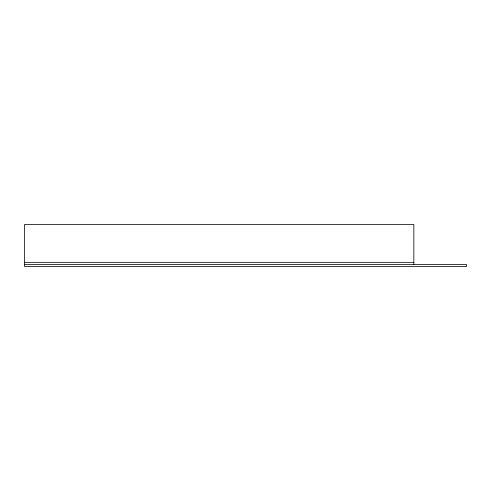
<?xml version="1.0" encoding="UTF-8"?>
<svg xmlns="http://www.w3.org/2000/svg" width="491" height="491" viewBox="0 0 491 491"><rect width="100%" height="100%" fill="white"/><g stroke="black" fill="none" stroke-linecap="round" stroke-linejoin="round"><path stroke-width="0.74" d="M24.55 262.335L413.845 262.335M24.55 264.44L466.45 264.44L466.45 266.545L24.55 266.545L24.55 224.455L413.845 224.455L413.845 264.44"/></g></svg>
